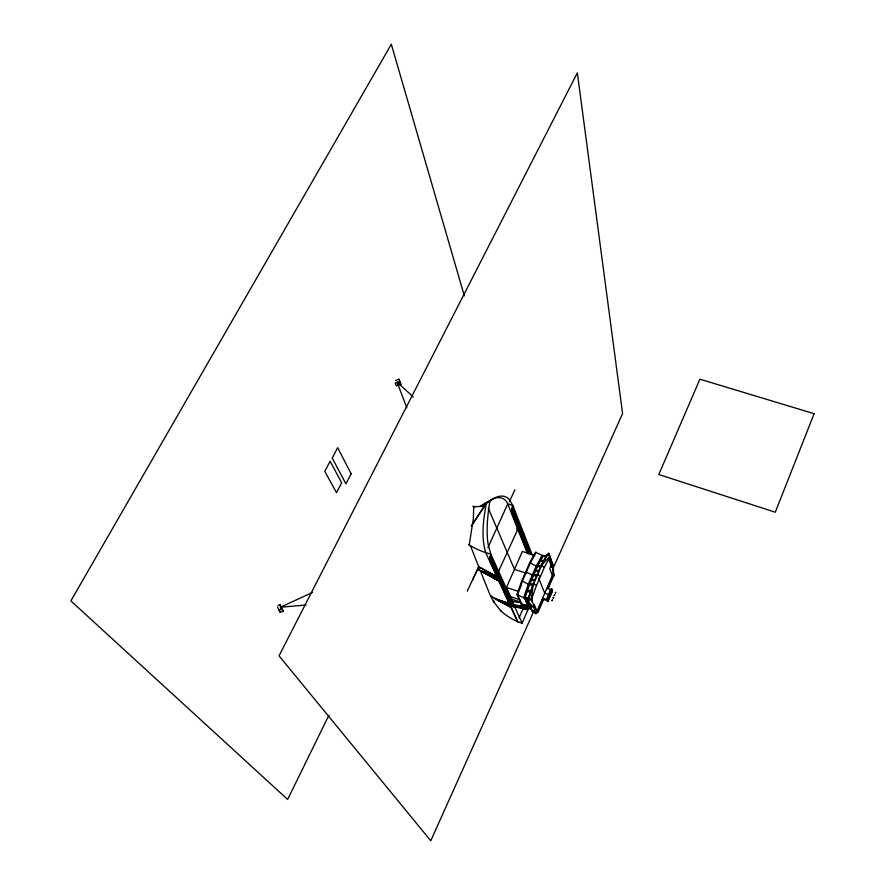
<?xml version="1.0" encoding="UTF-8"?>
<svg xmlns="http://www.w3.org/2000/svg" width="885" height="885" viewBox="0 0 885 885"><rect width="100%" height="100%" fill="white"/><g stroke="black" fill="none" stroke-linecap="round" stroke-linejoin="round"><path stroke-width="1.33" d="M490.179 501.032L485.102 503.012L479.947 506.508M543.556 598.835L537.837 610.528L542.77 598.924L543.877 598.791L538.368 611.579L535.204 609.466L531.553 599.344L533.257 583.481L536.476 585.549L531.553 599.344L531.929 601.678M528.622 608.194L522.128 623.184L517.459 621.635A73.975 66.574 -20 0 1 500.888 611.015L501.01 610.196M533.312 606.502L534.208 604.433L537.04 611.148L538.368 611.579L535.934 613.714L532.316 611.48L527.836 601.015L531.553 599.344L532.15 595.339M534.706 580.449L531.465 580.151L529.838 583.868L533.08 584.177L541.189 565.272L547.019 554.618L548.578 553.28L552.671 564.387L553.446 573.06L535.934 613.714L537.272 611.701L538.368 611.579L532.316 611.48L535.204 609.466L527.836 601.015L528.478 597.22L531.553 599.344M532.427 555.393L512.824 505.479L508.963 499.206A88.655 28.829 -71.8 0 0 501.706 496.065L499.56 496.275A88.655 28.829 -71.8 0 0 489.903 501.187A86.133 27.103 -73.6 0 0 487.358 523.09L487.17 528.035A86.133 27.103 -73.6 0 0 488.255 545.005L490.865 554.22L489.881 557.992L490.146 562.207M485.832 503.996L484.272 505.777C489.217 498.012 503.255 492.934 507.724 503.93L512.824 505.479L511.674 509.572L511.773 514.096M546.753 598.813L547.041 598.16M547.848 596.269L548.136 595.605M548.943 593.724L549.353 593.149M550.027 591.191L550.315 590.527M533.257 583.481L528.301 597.84L525.059 597.508L527.128 591.578L530.358 591.899M528.489 598.337L530.469 592.618M529.407 597.143L531.575 590.903M526.951 607.73L522.139 606.159L516.995 594.488L521.763 580.825L529.717 562.694L535.58 552.107L542.074 555.437L547.472 555.835L547.019 554.618L550.116 556.554L553.335 567.473L553.689 575.991L547.937 588.669L552.118 577.407M516.995 594.488L523.577 597.829L528.334 584.166L536.244 566.035L542.074 555.437M547.848 597.187L546.543 600.24L547.848 601.612L552.207 591.457L551.809 588.967L550.647 589.399L546.93 588.204L547.151 588.768M547.848 601.612L547.428 599.167L551.809 588.967M551.576 566.92L552.671 564.387L553.335 567.473L551.576 566.92L548.368 558.258M547.693 587.507L552.041 577.418M536.476 585.549L544.375 567.34L550.116 556.554L548.578 553.28L553.335 567.473L550.514 565.327M514.716 605.738L526.309 609.533L527.316 607.232M533.744 583.481L534.739 581.202M536.719 576.644L535.237 580.062L531.299 579.708M537.217 575.504L539.186 570.969L535.259 570.637M539.684 569.84L546.399 556.864M519.086 617.896L523.433 607.918M527.836 601.015L528.976 598.382L528.478 597.22M523.09 605.185L523.931 607.11L512.393 605.395L511.453 604.566L512.802 601.501L506.463 587.496L522.393 551.455L534.23 555.172L533.179 557.572M521.033 585.295L518.367 591.357L506.463 587.496M496.264 576.434L517.813 529.219L518.367 529.396M533.744 611.413L430.763 840.75L279.041 655.84L577.352 72.835L622.586 413.583L552.417 569.829M487.934 547.693L507.724 503.93L527.36 553.169M467.28 591.125L478.719 566.765L497.315 576.788M472.49 580.195L478.752 566.854L496.762 576.6L493.498 575.073M509.273 501.872L514.97 489.726M328.921 715.257L287.625 799.432L70.877 600.904L391.314 44.25L464.337 295.911M543.047 555.514L537.228 566.123L529.318 584.255L524.562 597.928L528.024 605.959M536.166 552.417L530.303 563.004L522.36 581.124L517.592 594.797L522.736 606.479L511.762 604.842M494.217 601.136L493.764 601.911L490.091 595.03L480.389 570.902L479.106 570.062L478.973 567.407L470.621 546.211L469.205 544.85L473.331 519.03L473.763 506.452L475.19 506.884M485.566 504.572L471.163 526.055M472.734 523.898L486.23 503.421L489.903 501.187M548.423 558.546L550.116 556.554L551.045 565.493L549.729 568.535L552.362 575.571L553.689 575.991L553.446 573.06L552.583 576.157L553.689 575.991L552.671 564.387M541.653 566.477L541.189 565.272L550.116 556.554M281.286 608.338L280.445 607.232L312.482 592.408M278.012 605.561L279.948 604.709L283.156 611.104L280.257 612.387L277.447 607.055M278.653 610.263L281.563 608.98L283.156 611.104M547.428 599.167L546.266 599.565L542.549 598.36L542.77 598.924M395.606 380.351L399.013 379.234L400.85 384.378L396.325 385.871L395.208 383.116L399.755 381.623L400.85 384.378M508.134 601.357L514.937 607.32L505.977 604.223L510.7 606.922L494.317 598.194L509.152 603.57L505.977 604.223L494.317 598.194A74.406 66.441 -20.5 0 1 490.777 595.727M483.387 572.473L496.551 576.146L487.967 574.708L498.675 580.781L481.163 571.256L496.551 576.146L492.702 576.688L478.995 569.995L496.551 576.146L490.312 575.726L498.675 580.781L492.702 576.688L502.558 580.007M280.445 607.232L306.088 605.019M509.152 603.57L503.941 603.371L510.7 606.922L499.97 601.468L509.152 603.57L496.164 599.344L510.7 606.922L501.939 602.453L509.152 603.57L498.045 600.428L510.7 606.922M543.523 555.769L546.664 556.001M540.149 560.802L544.076 561.112M541.155 566.444L536.244 566.035L529.717 562.694M540.635 566.82L537.394 566.566L535.779 570.25L539.02 570.526M538.666 571.356L535.425 571.079L533.81 574.785L537.051 575.062M536.686 575.892L533.445 575.615L531.83 579.321L535.071 579.609M532.737 585.051L529.507 584.742L527.438 590.671L530.679 590.981M526.94 591.091L530.867 591.479L533.246 584.62L528.334 584.166L521.763 580.825M523.577 597.829L528.976 598.382M521.641 605.03L526.951 605.606L531.277 607.796M512.802 601.501L520.811 602.674M511.453 604.566L522.139 606.159M513.632 606.49L526.321 608.382L525.015 605.395M496.551 576.146L485.655 573.624L498.675 580.781L478.995 569.995M542.527 599.311L546.543 600.24L550.647 589.399L552.207 591.457M517.039 528.987L517.813 529.219M516.873 529.031L518.4 529.507M518.61 531.232L523.544 532.759M526.343 573.181L514.473 569.387L488.255 508.145M525.104 599.2L529.097 600.661M526.088 601.468L528.754 602.176M528.909 602.541L526.597 601.789L527.416 603.681L529.717 604.433M510.645 596.744L519.783 599.731M527.062 603.714L529.219 604.422M531.022 605.174L527.571 604.046L528.378 605.915L531.819 607.044M511.773 599.245L520.878 602.22M521.044 603.681L531.254 607.01M525.336 607.32L531.841 609.444M493.83 575.283L496.762 576.6L494.151 575.305M495.799 576.246L496.762 576.6L494.173 575.482M494.969 575.781L496.717 576.5L494.405 575.46M494.549 575.681L496.762 576.6M494.682 575.626L496.717 576.5M494.936 575.869L495.611 576.08M525.745 571.743L532.305 575.084L537.704 575.549L537.228 574.354L540.436 576.423M541.189 565.272L544.375 567.34M413.273 396.923L397 382.066L406.812 407.797M500.888 611.015L493.31 601.291M279.925 605.406L280.877 606.667M489.903 560.648L517.979 621.812M517.459 621.635L485.721 552.594C480.898 536.62 483.487 519.539 486.23 503.421A36.661 12.766 25.2 0 1 472.701 506.353M489.847 558.413L510.413 603.36M490.058 556.742L511.928 604.687M522.128 623.184L490.865 554.22L485.721 552.594A80.59 70.391 -20.6 0 1 468.663 544.64M490.412 555.382L513.433 606.004M524.053 605.285L525.126 607.752L513.012 605.937L514.251 607.044L527.515 609.024L525.978 605.495M524.418 605.196L526.309 609.533M525.624 599.521L526.442 601.424M511.607 512.426L528.057 553.733M538.711 578.082L544.74 593.271L548.457 594.477L549.618 594.056L550.039 596.523M511.641 510.026L529.042 553.899M512.327 506.74L530.945 553.977M511.906 508.211L529.949 553.833M279.948 604.709L281.563 608.98M279.45 610.252L280.257 612.387M399.013 379.234L399.755 381.623M552.074 600.661L552.461 599.853L552.074 600.661M553.158 598.105L553.545 597.298L553.158 598.105M554.253 595.561L554.641 594.753L554.253 595.561M555.337 593.016L555.758 592.253L555.36 592.895M814.123 413.704L775.271 512.216L658.794 474.526L699.902 379.189L814.123 413.704M549.452 594.709L547.66 598.891L548.014 600.959L549.806 596.789L549.452 594.709M551.643 589.62L549.851 593.791L550.193 595.882L551.986 591.722L551.643 589.62M351.157 473.807L345.935 483.885L332.229 458.076L337.672 447.699L351.157 473.807M341.654 482.767L336.51 492.68L324.784 471.395L330.116 461.24L341.654 482.767M543.534 561.433L541.012 566.057L537.77 565.792L540.304 561.178L543.534 561.433M546.432 556.134L543.921 560.725L540.691 560.471L543.202 555.891L546.432 556.134M482.867 506.519L481.064 505.766L482.867 506.519M528.179 598.503L525.037 598.183L525.458 599.156L528.942 600.284L528.179 598.503"/></g></svg>
